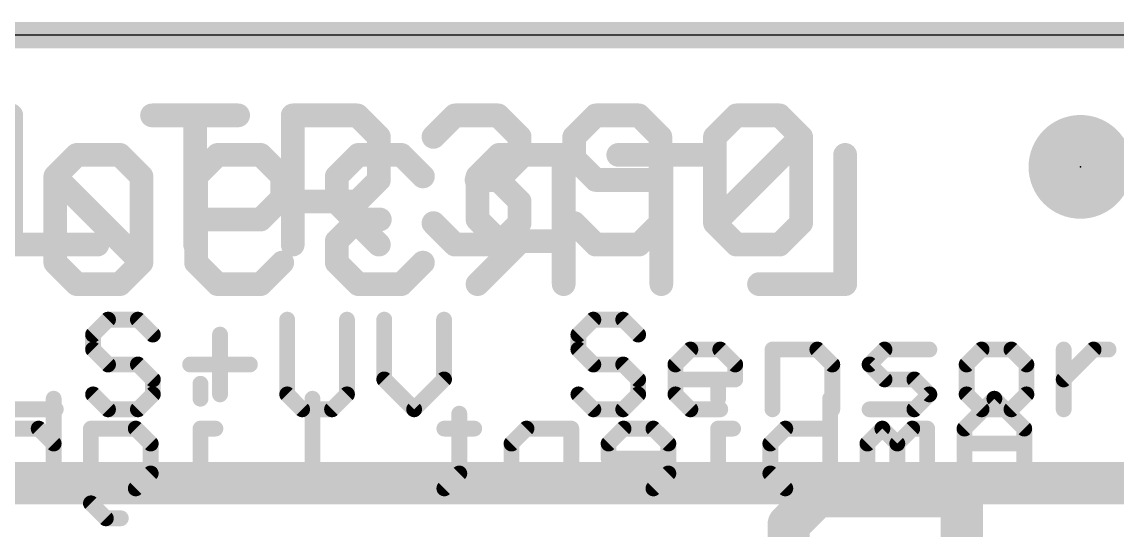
# Model space of a CAD drawing. Extents: x -0.1 to 25.5, y -0.1 to 17.9.
# Drawn here: x 9.36 to 19.91, y 13.01 to 17.91 of the extents above; entities that cross this region are included whole.
import ezdxf

# ---------------------------------------------------------------- set-up
doc = ezdxf.new("R2010")
doc.units = 0
for name, color, linetype in [('1', 12, 'CONTINUOUS'), ('16', 5, 'CONTINUOUS'), ('20', 53, 'CONTINUOUS'), ('21', 40, 'CONTINUOUS'), ('22', 6, 'CONTINUOUS'), ('23', 40, 'CONTINUOUS')]:
    doc.layers.add(name, color=color, linetype=linetype)

# ---------------------------------------------------------------- blocks, each defined once
blk = doc.blocks.new('PIE')
at = {"const_width": 0.5}
blk.add_lwpolyline([(0, -0.25, 1), (0, 0.25, 1), (0, -0.25)], format="xyb", dxfattribs=at)

msp = doc.modelspace()

# ---------------------------------------------------------------- linework, layer by layer
at = {"layer": '1'}
for points, const_width in [([(0, 17.78), (25.4, 17.78)], 0.254), ([(16.745, 13.062), (17.018, 13.335)], 0.4064), ([(17.018, 13.335), (18.415, 13.335)], 0.4064), ([(18.415, 13.335), (18.415, 12.31)], 0.4064), ([(16.745, 12.28), (16.745, 13.062)], 0.4064)]:
    msp.add_lwpolyline(points, dxfattribs=dict(at, const_width=const_width))
at = {"layer": '1', "const_width": 0.2032}
for points in [[(17.018, 13.4366, 1), (17.018, 13.2334)], [(17.0898, 13.2632, 1), (16.9462, 13.4068)], [(18.5166, 13.335, 1), (18.3134, 13.335)], [(18.415, 13.2334, 1), (18.415, 13.4366)], [(16.8466, 13.062, 1), (16.6434, 13.062)], [(16.6732, 13.1338, 1), (16.8168, 12.9902)]]:
    msp.add_lwpolyline(points, format="xyb", dxfattribs=at)
at = {"layer": '16'}
for points, const_width in [([(0, 17.78), (25.4, 17.78)], 0.254), ([(20.486, 13.462), (9.144, 13.462)], 0.4064)]:
    msp.add_lwpolyline(points, dxfattribs=dict(at, const_width=const_width))
at = {"layer": '20'}
msp.add_line((22.86, 17.78), (2.54, 17.78), dxfattribs=at)
at = {"layer": '21'}
for points, const_width in [([(9.2528, 17.0064), (9.2528, 15.7607)], 0.2286), ([(10.6093, 17.0064), (11.4397, 17.0064)], 0.2286), ([(11.0245, 15.7607), (11.0245, 17.0064)], 0.2286), ([(11.9658, 15.7607), (11.9658, 17.0064)], 0.2286), ([(11.9658, 17.0064), (12.5886, 17.0064)], 0.2286), ([(12.5886, 17.0064), (12.7962, 16.7988)], 0.2286), ([(13.3223, 16.7988), (13.5299, 17.0064)], 0.2286), ([(13.5299, 17.0064), (13.9451, 17.0064)], 0.2286), ([(13.9451, 17.0064), (14.1527, 16.7988)], 0.2286), ([(14.8864, 17.0064), (14.6788, 16.7988)], 0.2286), ([(15.3016, 17.0064), (14.8864, 17.0064)], 0.2286), ([(15.5092, 16.7988), (15.3016, 17.0064)], 0.2286), ([(16.0353, 16.7988), (16.2429, 17.0064)], 0.2286), ([(16.2429, 17.0064), (16.6581, 17.0064)], 0.2286), ([(16.6581, 17.0064), (16.8657, 16.7988)], 0.2286), ([(12.7962, 16.7988), (12.7962, 16.3835)], 0.2286), ([(14.1527, 16.7988), (14.1527, 16.5911)], 0.2286), ([(14.6788, 16.7988), (14.6788, 16.5911)], 0.2286), ([(15.5092, 15.9683), (15.5092, 16.7988)], 0.2286), ([(16.0353, 15.9683), (16.0353, 16.7988)], 0.2286), ([(16.0353, 15.9683), (16.8657, 16.7988)], 0.2286), ([(16.8657, 16.7988), (16.8657, 15.9683)], 0.2286), ([(14.1527, 16.5911), (13.9451, 16.3835)], 0.2286), ([(14.6788, 16.5911), (14.8864, 16.3835)], 0.2286), ([(12.7962, 16.3835), (12.5886, 16.1759)], 0.2286), ([(13.9451, 16.3835), (13.7375, 16.3835)], 0.2286), ([(13.9451, 16.3835), (14.1527, 16.1759)], 0.2286), ([(14.8864, 16.3835), (15.5092, 16.3835)], 0.2286), ([(12.5886, 16.1759), (11.9658, 16.1759)], 0.2286), ([(12.381, 16.1759), (12.7962, 15.7607)], 0.2286), ([(14.1527, 16.1759), (14.1527, 15.9683)], 0.2286), ([(13.5299, 15.7607), (13.3223, 15.9683)], 0.2286), ([(14.1527, 15.9683), (13.9451, 15.7607)], 0.2286), ([(14.6788, 15.9683), (14.8864, 15.7607)], 0.2286), ([(15.3016, 15.7607), (15.5092, 15.9683)], 0.2286), ([(16.2429, 15.7607), (16.0353, 15.9683)], 0.2286), ([(16.8657, 15.9683), (16.6581, 15.7607)], 0.2286), ([(9.2528, 15.7607), (10.0832, 15.7607)], 0.2286), ([(13.9451, 15.7607), (13.5299, 15.7607)], 0.2286), ([(14.8864, 15.7607), (15.3016, 15.7607)], 0.2286), ([(16.6581, 15.7607), (16.2429, 15.7607)], 0.2286), ([(10.1854, 15.0375), (10.0413, 14.8935)], 0.1524), ([(10.4735, 15.0375), (10.1854, 15.0375)], 0.1524), ([(10.6175, 14.8935), (10.4735, 15.0375)], 0.1524), ([(11.9124, 15.0375), (11.9124, 14.3173)], 0.1524), ([(12.4886, 14.3173), (12.4886, 15.0375)], 0.1524), ([(12.8479, 15.0375), (12.8479, 14.4613)], 0.1524), ([(13.4241, 14.4613), (13.4241, 15.0375)], 0.1524), ([(14.863, 15.0375), (14.7189, 14.8935)], 0.1524), ([(15.1511, 15.0375), (14.863, 15.0375)], 0.1524), ([(15.2951, 14.8935), (15.1511, 15.0375)], 0.1524), ([(10.0413, 14.8935), (10.0413, 14.7494)], 0.1524), ([(11.265, 14.8935), (11.265, 14.3173)], 0.1524), ([(14.7189, 14.8935), (14.7189, 14.7494)], 0.1524), ([(10.0413, 14.7494), (10.1854, 14.6054)], 0.1524), ([(14.7189, 14.7494), (14.863, 14.6054)], 0.1524), ([(15.6544, 14.6054), (15.7985, 14.7494)], 0.1524), ([(15.7985, 14.7494), (16.0866, 14.7494)], 0.1524), ([(16.0866, 14.7494), (16.2307, 14.6054)], 0.1524), ([(16.59, 14.1732), (16.59, 14.7494)], 0.1524), ([(16.59, 14.7494), (17.0221, 14.7494)], 0.1524), ([(17.0221, 14.7494), (17.1662, 14.6054)], 0.1524), ([(17.5255, 14.6054), (17.6695, 14.7494)], 0.1524), ([(17.6695, 14.7494), (18.1017, 14.7494)], 0.1524), ([(18.605, 14.7494), (18.461, 14.6054)], 0.1524), ([(18.8932, 14.7494), (18.605, 14.7494)], 0.1524), ([(19.0372, 14.6054), (18.8932, 14.7494)], 0.1524), ([(19.3965, 14.1732), (19.3965, 14.7494)], 0.1524), ([(19.3965, 14.4613), (19.6846, 14.7494)], 0.1524), ([(19.6846, 14.7494), (19.8287, 14.7494)], 0.1524), ([(10.1854, 14.6054), (10.4735, 14.6054)], 0.1524), ([(10.4735, 14.6054), (10.6175, 14.4613)], 0.1524), ([(10.9768, 14.6054), (11.5531, 14.6054)], 0.1524), ([(14.863, 14.6054), (15.1511, 14.6054)], 0.1524), ([(15.1511, 14.6054), (15.2951, 14.4613)], 0.1524), ([(15.6544, 14.3173), (15.6544, 14.6054)], 0.1524), ([(16.2307, 14.6054), (16.2307, 14.4613)], 0.1524), ([(17.1662, 14.6054), (17.1662, 14.1732)], 0.1524), ([(17.6695, 14.4613), (17.5255, 14.6054)], 0.1524), ([(18.461, 14.6054), (18.461, 14.3173)], 0.1524), ([(19.0372, 14.3173), (19.0372, 14.6054)], 0.1524), ([(10.6175, 14.4613), (10.6175, 14.3173)], 0.1524), ([(12.8479, 14.4613), (13.136, 14.1732)], 0.1524), ([(13.136, 14.1732), (13.4241, 14.4613)], 0.1524), ([(15.2951, 14.4613), (15.2951, 14.3173)], 0.1524), ([(16.2307, 14.4613), (15.6544, 14.4613)], 0.1524), ([(17.9576, 14.4613), (17.6695, 14.4613)], 0.1524), ([(18.1017, 14.3173), (17.9576, 14.4613)], 0.1524), ([(10.1854, 14.1732), (10.0413, 14.3173)], 0.1524), ([(10.6175, 14.3173), (10.4735, 14.1732)], 0.1524), ([(11.9124, 14.3173), (12.0564, 14.1732)], 0.1524), ([(12.3445, 14.1732), (12.4886, 14.3173)], 0.1524), ([(14.863, 14.1732), (14.7189, 14.3173)], 0.1524), ([(15.2951, 14.3173), (15.1511, 14.1732)], 0.1524), ([(15.7985, 14.1732), (15.6544, 14.3173)], 0.1524), ([(17.9576, 14.1732), (18.1017, 14.3173)], 0.1524), ([(18.461, 14.3173), (18.605, 14.1732)], 0.1524), ([(18.8932, 14.1732), (19.0372, 14.3173)], 0.1524), ([(9.1058, 14.1732), (9.682, 14.1732)], 0.1524), ([(10.4735, 14.1732), (10.1854, 14.1732)], 0.1524), ([(12.0564, 14.1732), (12.3445, 14.1732)], 0.1524), ([(15.1511, 14.1732), (14.863, 14.1732)], 0.1524), ([(16.0866, 14.1732), (15.7985, 14.1732)], 0.1524), ([(17.5255, 14.1732), (17.9576, 14.1732)], 0.1524), ([(18.605, 14.1732), (18.8932, 14.1732)], 0.1524)]:
    msp.add_lwpolyline(points, dxfattribs=dict(at, const_width=const_width))
for points, const_width in [([(9.3099, 17.0064, 1), (9.1956, 17.0064)], 0.1143), ([(10.6093, 17.0635, 1), (10.6093, 16.9492)], 0.1143), ([(11.0817, 17.0064, 1), (10.9674, 17.0064)], 0.1143), ([(11.4397, 16.9492, 1), (11.4397, 17.0635)], 0.1143), ([(12.0229, 17.0064, 1), (11.9086, 17.0064)], 0.1143), ([(11.9658, 17.0635, 1), (11.9658, 16.9492)], 0.1143), ([(12.629, 17.0468, 1), (12.5482, 16.966)], 0.1143), ([(12.5886, 16.9492, 1), (12.5886, 17.0635)], 0.1143), ([(13.5299, 17.0635, 1), (13.5299, 16.9492)], 0.1143), ([(13.5703, 16.966, 1), (13.4895, 17.0468)], 0.1143), ([(13.9855, 17.0468, 1), (13.9047, 16.966)], 0.1143), ([(13.9451, 16.9492, 1), (13.9451, 17.0635)], 0.1143), ([(14.8864, 17.0635, 1), (14.8864, 16.9492)], 0.1143), ([(14.9268, 16.966, 1), (14.846, 17.0468)], 0.1143), ([(15.342, 17.0468, 1), (15.2612, 16.966)], 0.1143), ([(15.3016, 16.9492, 1), (15.3016, 17.0635)], 0.1143), ([(16.2429, 17.0635, 1), (16.2429, 16.9492)], 0.1143), ([(16.2833, 16.966, 1), (16.2025, 17.0468)], 0.1143), ([(16.6985, 17.0468, 1), (16.6177, 16.966)], 0.1143), ([(16.6581, 16.9492, 1), (16.6581, 17.0635)], 0.1143), ([(12.8534, 16.7988, 1), (12.7391, 16.7988)], 0.1143), ([(12.7558, 16.7583, 1), (12.8366, 16.8392)], 0.1143), ([(13.2819, 16.8392, 1), (13.3627, 16.7583)], 0.1143), ([(14.2099, 16.7988, 1), (14.0956, 16.7988)], 0.1143), ([(14.1123, 16.7583, 1), (14.1932, 16.8392)], 0.1143), ([(14.6384, 16.8392, 1), (14.7192, 16.7583)], 0.1143), ([(14.736, 16.7988, 1), (14.6217, 16.7988)], 0.1143), ([(15.5664, 16.7988, 1), (15.4521, 16.7988)], 0.1143), ([(15.4688, 16.7583, 1), (15.5497, 16.8392)], 0.1143), ([(15.9949, 16.8392, 1), (16.0757, 16.7583)], 0.1143), ([(16.0925, 16.7988, 1), (15.9782, 16.7988)], 0.1143), ([(16.9229, 16.7988, 1), (16.8086, 16.7988)], 0.1143), ([(16.9062, 16.7583, 1), (16.8253, 16.8392)], 0.1143), ([(16.8253, 16.7583, 1), (16.9062, 16.8392)], 0.1143), ([(14.1932, 16.5507, 1), (14.1123, 16.6316)], 0.1143), ([(14.7192, 16.6316, 1), (14.6384, 16.5507)], 0.1143), ([(14.0956, 16.5911, 1), (14.2099, 16.5911)], 0.1143), ([(14.6217, 16.5911, 1), (14.736, 16.5911)], 0.1143), ([(12.8366, 16.3431, 1), (12.7558, 16.4239)], 0.1143), ([(13.7375, 16.4407, 1), (13.7375, 16.3264)], 0.1143), ([(13.9855, 16.4239, 1), (13.9047, 16.3431)], 0.1143), ([(13.9047, 16.4239, 1), (13.9855, 16.3431)], 0.1143), ([(13.9451, 16.3264, 1), (13.9451, 16.4407)], 0.1143), ([(14.8864, 16.4407, 1), (14.8864, 16.3264)], 0.1143), ([(14.846, 16.3431, 1), (14.9268, 16.4239)], 0.1143), ([(15.5092, 16.3264, 1), (15.5092, 16.4407)], 0.1143), ([(12.7391, 16.3835, 1), (12.8534, 16.3835)], 0.1143), ([(11.9658, 16.2331, 1), (11.9658, 16.1188)], 0.1143), ([(12.4214, 16.2163, 1), (12.3406, 16.1355)], 0.1143), ([(12.5482, 16.2163, 1), (12.629, 16.1355)], 0.1143), ([(12.5886, 16.1188, 1), (12.5886, 16.2331)], 0.1143), ([(14.2099, 16.1759, 1), (14.0956, 16.1759)], 0.1143), ([(14.1123, 16.1355, 1), (14.1932, 16.2163)], 0.1143), ([(13.3627, 16.0087, 1), (13.2819, 15.9279)], 0.1143), ([(14.1932, 15.9279, 1), (14.1123, 16.0087)], 0.1143), ([(14.7192, 16.0087, 1), (14.6384, 15.9279)], 0.1143), ([(15.5497, 15.9279, 1), (15.4688, 16.0087)], 0.1143), ([(16.0757, 16.0087, 1), (15.9949, 15.9279)], 0.1143), ([(15.9949, 16.0087, 1), (16.0757, 15.9279)], 0.1143), ([(16.9062, 15.9279, 1), (16.8253, 16.0087)], 0.1143), ([(14.0956, 15.9683, 1), (14.2099, 15.9683)], 0.1143), ([(15.4521, 15.9683, 1), (15.5664, 15.9683)], 0.1143), ([(15.9782, 15.9683, 1), (16.0925, 15.9683)], 0.1143), ([(16.8086, 15.9683, 1), (16.9229, 15.9683)], 0.1143), ([(10.0832, 15.7035, 1), (10.0832, 15.8178)], 0.1143), ([(12.7558, 15.7203, 1), (12.8366, 15.8011)], 0.1143), ([(13.5299, 15.8178, 1), (13.5299, 15.7035)], 0.1143), ([(13.4895, 15.7203, 1), (13.5703, 15.8011)], 0.1143), ([(13.9047, 15.8011, 1), (13.9855, 15.7203)], 0.1143), ([(13.9451, 15.7035, 1), (13.9451, 15.8178)], 0.1143), ([(14.8864, 15.8178, 1), (14.8864, 15.7035)], 0.1143), ([(14.846, 15.7203, 1), (14.9268, 15.8011)], 0.1143), ([(15.2612, 15.8011, 1), (15.342, 15.7203)], 0.1143), ([(15.3016, 15.7035, 1), (15.3016, 15.8178)], 0.1143), ([(16.2429, 15.8178, 1), (16.2429, 15.7035)], 0.1143), ([(16.2025, 15.7203, 1), (16.2833, 15.8011)], 0.1143), ([(16.6177, 15.8011, 1), (16.6985, 15.7203)], 0.1143), ([(16.6581, 15.7035, 1), (16.6581, 15.8178)], 0.1143), ([(9.1956, 15.7607, 1), (9.3099, 15.7607)], 0.1143), ([(10.9674, 15.7607, 1), (11.0817, 15.7607)], 0.1143), ([(11.9086, 15.7607, 1), (12.0229, 15.7607)], 0.1143), ([(10.1854, 15.0756, 1), (10.1854, 14.9994)], 0.0762), ([(10.2123, 15.0106, 1), (10.1584, 15.0645)], 0.0762), ([(10.5004, 15.0645, 1), (10.4465, 15.0106)], 0.0762), ([(10.4735, 14.9994, 1), (10.4735, 15.0756)], 0.0762), ([(11.9505, 15.0375, 1), (11.8743, 15.0375)], 0.0762), ([(12.5267, 15.0375, 1), (12.4505, 15.0375)], 0.0762), ([(12.886, 15.0375, 1), (12.8098, 15.0375)], 0.0762), ([(13.4622, 15.0375, 1), (13.386, 15.0375)], 0.0762), ([(14.863, 15.0756, 1), (14.863, 14.9994)], 0.0762), ([(14.8899, 15.0106, 1), (14.836, 15.0645)], 0.0762), ([(15.178, 15.0645, 1), (15.1241, 15.0106)], 0.0762), ([(15.1511, 14.9994, 1), (15.1511, 15.0756)], 0.0762), ([(10.0794, 14.8935, 1), (10.0032, 14.8935)], 0.0762), ([(10.0144, 14.9204, 1), (10.0683, 14.8665)], 0.0762), ([(10.5906, 14.8665, 1), (10.6445, 14.9204)], 0.0762), ([(11.3031, 14.8935, 1), (11.2269, 14.8935)], 0.0762), ([(14.757, 14.8935, 1), (14.6808, 14.8935)], 0.0762), ([(14.692, 14.9204, 1), (14.7459, 14.8665)], 0.0762), ([(15.2682, 14.8665, 1), (15.3221, 14.9204)], 0.0762), ([(10.0683, 14.7764, 1), (10.0144, 14.7225)], 0.0762), ([(10.0032, 14.7494, 1), (10.0794, 14.7494)], 0.0762), ([(14.7459, 14.7764, 1), (14.692, 14.7225)], 0.0762), ([(14.6808, 14.7494, 1), (14.757, 14.7494)], 0.0762), ([(15.7985, 14.7875, 1), (15.7985, 14.7113)], 0.0762), ([(15.8254, 14.7225, 1), (15.7715, 14.7764)], 0.0762), ([(16.1135, 14.7764, 1), (16.0597, 14.7225)], 0.0762), ([(16.0866, 14.7113, 1), (16.0866, 14.7875)], 0.0762), ([(16.6281, 14.7494, 1), (16.5519, 14.7494)], 0.0762), ([(16.59, 14.7875, 1), (16.59, 14.7113)], 0.0762), ([(17.0491, 14.7764, 1), (16.9952, 14.7225)], 0.0762), ([(17.0221, 14.7113, 1), (17.0221, 14.7875)], 0.0762), ([(17.6695, 14.7875, 1), (17.6695, 14.7113)], 0.0762), ([(17.6965, 14.7225, 1), (17.6426, 14.7764)], 0.0762), ([(18.1017, 14.7113, 1), (18.1017, 14.7875)], 0.0762), ([(18.605, 14.7875, 1), (18.605, 14.7113)], 0.0762), ([(18.632, 14.7225, 1), (18.5781, 14.7764)], 0.0762), ([(18.9201, 14.7764, 1), (18.8662, 14.7225)], 0.0762), ([(18.8932, 14.7113, 1), (18.8932, 14.7875)], 0.0762), ([(19.4346, 14.7494, 1), (19.3584, 14.7494)], 0.0762), ([(19.6846, 14.7875, 1), (19.6846, 14.7113)], 0.0762), ([(19.7116, 14.7225, 1), (19.6577, 14.7764)], 0.0762), ([(19.8287, 14.7113, 1), (19.8287, 14.7875)], 0.0762), ([(10.1854, 14.6435, 1), (10.1854, 14.5673)], 0.0762), ([(10.5004, 14.6323, 1), (10.4465, 14.5784)], 0.0762), ([(10.4735, 14.5673, 1), (10.4735, 14.6435)], 0.0762), ([(10.9768, 14.6435, 1), (10.9768, 14.5673)], 0.0762), ([(11.5531, 14.5673, 1), (11.5531, 14.6435)], 0.0762), ([(14.863, 14.6435, 1), (14.863, 14.5673)], 0.0762), ([(15.178, 14.6323, 1), (15.1241, 14.5784)], 0.0762), ([(15.1511, 14.5673, 1), (15.1511, 14.6435)], 0.0762), ([(15.6925, 14.6054, 1), (15.6163, 14.6054)], 0.0762), ([(16.2688, 14.6054, 1), (16.1926, 14.6054)], 0.0762), ([(17.2043, 14.6054, 1), (17.1281, 14.6054)], 0.0762), ([(17.5524, 14.6323, 1), (17.4985, 14.5784)], 0.0762), ([(18.4991, 14.6054, 1), (18.4229, 14.6054)], 0.0762), ([(19.0753, 14.6054, 1), (18.9991, 14.6054)], 0.0762), ([(10.1584, 14.5784, 1), (10.2123, 14.6323)], 0.0762), ([(14.836, 14.5784, 1), (14.8899, 14.6323)], 0.0762), ([(15.6275, 14.6323, 1), (15.6814, 14.5784)], 0.0762), ([(16.2037, 14.5784, 1), (16.2576, 14.6323)], 0.0762), ([(17.1392, 14.5784, 1), (17.1931, 14.6323)], 0.0762), ([(17.4985, 14.6323, 1), (17.5524, 14.5784)], 0.0762), ([(18.434, 14.6323, 1), (18.4879, 14.5784)], 0.0762), ([(19.0103, 14.5784, 1), (19.0642, 14.6323)], 0.0762), ([(10.6556, 14.4613, 1), (10.5794, 14.4613)], 0.0762), ([(10.5906, 14.4344, 1), (10.6445, 14.4883)], 0.0762), ([(12.8748, 14.4883, 1), (12.8209, 14.4344)], 0.0762), ([(12.8098, 14.4613, 1), (12.886, 14.4613)], 0.0762), ([(13.386, 14.4613, 1), (13.4622, 14.4613)], 0.0762), ([(13.451, 14.4344, 1), (13.3972, 14.4883)], 0.0762), ([(15.3332, 14.4613, 1), (15.257, 14.4613)], 0.0762), ([(15.2682, 14.4344, 1), (15.3221, 14.4883)], 0.0762), ([(15.6544, 14.4994, 1), (15.6544, 14.4232)], 0.0762), ([(16.1926, 14.4613, 1), (16.2688, 14.4613)], 0.0762), ([(16.2307, 14.4232, 1), (16.2307, 14.4994)], 0.0762), ([(17.6695, 14.4994, 1), (17.6695, 14.4232)], 0.0762), ([(17.6426, 14.4344, 1), (17.6965, 14.4883)], 0.0762), ([(17.9846, 14.4883, 1), (17.9307, 14.4344)], 0.0762), ([(17.9576, 14.4232, 1), (17.9576, 14.4994)], 0.0762), ([(19.3696, 14.4883, 1), (19.4235, 14.4344)], 0.0762), ([(10.0683, 14.3442, 1), (10.0144, 14.2903)], 0.0762), ([(10.6445, 14.2903, 1), (10.5906, 14.3442)], 0.0762), ([(11.9393, 14.3442, 1), (11.8854, 14.2903)], 0.0762), ([(12.5155, 14.2903, 1), (12.4616, 14.3442)], 0.0762), ([(14.7459, 14.3442, 1), (14.692, 14.2903)], 0.0762), ([(15.3221, 14.2903, 1), (15.2682, 14.3442)], 0.0762), ([(15.6814, 14.3442, 1), (15.6275, 14.2903)], 0.0762), ([(18.1286, 14.2903, 1), (18.0748, 14.3442)], 0.0762), ([(18.0748, 14.2903, 1), (18.1286, 14.3442)], 0.0762), ([(18.4879, 14.3442, 1), (18.434, 14.2903)], 0.0762), ([(19.0642, 14.2903, 1), (19.0103, 14.3442)], 0.0762), ([(10.5794, 14.3173, 1), (10.6556, 14.3173)], 0.0762), ([(11.2269, 14.3173, 1), (11.3031, 14.3173)], 0.0762), ([(11.8743, 14.3173, 1), (11.9505, 14.3173)], 0.0762), ([(12.4505, 14.3173, 1), (12.5267, 14.3173)], 0.0762), ([(15.257, 14.3173, 1), (15.3332, 14.3173)], 0.0762), ([(15.6163, 14.3173, 1), (15.6925, 14.3173)], 0.0762), ([(18.4229, 14.3173, 1), (18.4991, 14.3173)], 0.0762), ([(18.9991, 14.3173, 1), (19.0753, 14.3173)], 0.0762), ([(9.682, 14.1351, 1), (9.682, 14.2113)], 0.0762), ([(10.1854, 14.2113, 1), (10.1854, 14.1351)], 0.0762), ([(10.1584, 14.1463, 1), (10.2123, 14.2001)], 0.0762), ([(10.4465, 14.2001, 1), (10.5004, 14.1463)], 0.0762), ([(10.4735, 14.1351, 1), (10.4735, 14.2113)], 0.0762), ([(12.0564, 14.2113, 1), (12.0564, 14.1351)], 0.0762), ([(12.0295, 14.1463, 1), (12.0834, 14.2001)], 0.0762), ([(12.3176, 14.2001, 1), (12.3715, 14.1463)], 0.0762), ([(12.3445, 14.1351, 1), (12.3445, 14.2113)], 0.0762), ([(13.109, 14.2001, 1), (13.1629, 14.1463)], 0.0762), ([(13.109, 14.1463, 1), (13.1629, 14.2001)], 0.0762), ([(14.863, 14.2113, 1), (14.863, 14.1351)], 0.0762), ([(14.836, 14.1463, 1), (14.8899, 14.2001)], 0.0762), ([(15.1241, 14.2001, 1), (15.178, 14.1463)], 0.0762), ([(15.1511, 14.1351, 1), (15.1511, 14.2113)], 0.0762), ([(15.7985, 14.2113, 1), (15.7985, 14.1351)], 0.0762), ([(15.7715, 14.1463, 1), (15.8254, 14.2001)], 0.0762), ([(16.0866, 14.1351, 1), (16.0866, 14.2113)], 0.0762), ([(16.5519, 14.1732, 1), (16.6281, 14.1732)], 0.0762), ([(17.1281, 14.1732, 1), (17.2043, 14.1732)], 0.0762), ([(17.5255, 14.2113, 1), (17.5255, 14.1351)], 0.0762), ([(17.9307, 14.2001, 1), (17.9846, 14.1463)], 0.0762), ([(17.9576, 14.1351, 1), (17.9576, 14.2113)], 0.0762), ([(18.605, 14.2113, 1), (18.605, 14.1351)], 0.0762), ([(18.5781, 14.1463, 1), (18.632, 14.2001)], 0.0762), ([(18.8662, 14.2001, 1), (18.9201, 14.1463)], 0.0762), ([(18.8932, 14.1351, 1), (18.8932, 14.2113)], 0.0762), ([(19.3584, 14.1732, 1), (19.4346, 14.1732)], 0.0762)]:
    msp.add_lwpolyline(points, format="xyb", dxfattribs=dict(at, const_width=const_width))
at = {"layer": '22'}
for points, const_width in [([(9.8849, 16.6254), (9.6773, 16.4178)], 0.2286), ([(10.3001, 16.6254), (9.8849, 16.6254)], 0.2286), ([(10.5077, 16.4178), (10.3001, 16.6254)], 0.2286), ([(11.0338, 16.4178), (11.2414, 16.6254)], 0.2286), ([(11.2414, 16.6254), (11.6566, 16.6254)], 0.2286), ([(11.6566, 16.6254), (11.8642, 16.4178)], 0.2286), ([(12.5979, 16.6254), (12.3903, 16.4178)], 0.2286), ([(13.0131, 16.6254), (12.5979, 16.6254)], 0.2286), ([(13.2207, 16.4178), (13.0131, 16.6254)], 0.2286), ([(13.9544, 16.6254), (13.7468, 16.4178)], 0.2286), ([(14.5772, 16.6254), (13.9544, 16.6254)], 0.2286), ([(14.5772, 15.3797), (14.5772, 16.6254)], 0.2286), ([(15.9337, 16.6254), (15.1033, 16.6254)], 0.2286), ([(15.5185, 15.3797), (15.5185, 16.6254)], 0.2286), ([(17.2902, 16.6254), (17.2902, 15.3797)], 0.2286), ([(9.6773, 16.4178), (9.6773, 15.5873)], 0.2286), ([(10.5077, 15.5873), (9.6773, 16.4178)], 0.2286), ([(10.5077, 15.5873), (10.5077, 16.4178)], 0.2286), ([(11.0338, 15.5873), (11.0338, 16.4178)], 0.2286), ([(11.8642, 16.4178), (11.8642, 16.2101)], 0.2286), ([(12.3903, 16.4178), (12.3903, 16.2101)], 0.2286), ([(13.7468, 16.4178), (13.7468, 16.0025)], 0.2286), ([(11.8642, 16.2101), (11.6566, 16.0025)], 0.2286), ([(12.3903, 16.2101), (12.5979, 16.0025)], 0.2286), ([(11.6566, 16.0025), (11.0338, 16.0025)], 0.2286), ([(12.5979, 16.0025), (12.3903, 15.7949)], 0.2286), ([(12.5979, 16.0025), (12.8055, 16.0025)], 0.2286), ([(13.7468, 16.0025), (13.9544, 15.7949)], 0.2286), ([(12.3903, 15.7949), (12.3903, 15.5873)], 0.2286), ([(14.162, 15.7949), (13.7468, 15.3797)], 0.2286), ([(13.9544, 15.7949), (14.5772, 15.7949)], 0.2286), ([(9.6773, 15.5873), (9.8849, 15.3797)], 0.2286), ([(10.3001, 15.3797), (10.5077, 15.5873)], 0.2286), ([(11.2414, 15.3797), (11.0338, 15.5873)], 0.2286), ([(11.8642, 15.5873), (11.6566, 15.3797)], 0.2286), ([(12.3903, 15.5873), (12.5979, 15.3797)], 0.2286), ([(13.0131, 15.3797), (13.2207, 15.5873)], 0.2286), ([(9.8849, 15.3797), (10.3001, 15.3797)], 0.2286), ([(11.6566, 15.3797), (11.2414, 15.3797)], 0.2286), ([(12.5979, 15.3797), (13.0131, 15.3797)], 0.2286), ([(17.2902, 15.3797), (16.4598, 15.3797)], 0.2286), ([(11.0765, 14.4196), (11.0765, 14.2755)], 0.1524), ([(16.0659, 14.4196), (16.0659, 14.2755)], 0.1524), ([(9.6613, 14.2755), (9.6613, 13.4112)], 0.1524), ([(12.1561, 14.2755), (12.1561, 13.4112)], 0.1524), ([(17.1455, 14.2755), (17.1455, 13.4112)], 0.1524), ([(18.7284, 14.2755), (18.4403, 13.9874)], 0.1524), ([(19.0165, 13.9874), (18.7284, 14.2755)], 0.1524), ([(13.5712, 14.1315), (13.5712, 13.5553)], 0.1524), ([(9.5173, 13.9874), (9.2292, 13.9874)], 0.1524), ([(9.6613, 13.8434), (9.5173, 13.9874)], 0.1524), ([(10.0206, 13.2671), (10.0206, 13.9874)], 0.1524), ([(10.0206, 13.9874), (10.4528, 13.9874)], 0.1524), ([(10.4528, 13.9874), (10.5969, 13.8434)], 0.1524), ([(11.2205, 13.9874), (11.0765, 13.9874)], 0.1524), ([(11.0765, 13.9874), (11.0765, 13.4112)], 0.1524), ([(13.7152, 13.9874), (13.4271, 13.9874)], 0.1524), ([(14.2186, 13.9874), (14.0745, 13.8434)], 0.1524), ([(14.6508, 13.9874), (14.2186, 13.9874)], 0.1524), ([(14.6508, 13.4112), (14.6508, 13.9874)], 0.1524), ([(15.1541, 13.9874), (15.0101, 13.8434)], 0.1524), ([(15.4422, 13.9874), (15.1541, 13.9874)], 0.1524), ([(15.5863, 13.8434), (15.4422, 13.9874)], 0.1524), ([(16.21, 13.9874), (16.0659, 13.9874)], 0.1524), ([(16.0659, 13.9874), (16.0659, 13.4112)], 0.1524), ([(16.5693, 13.8434), (16.7133, 13.9874)], 0.1524), ([(16.7133, 13.9874), (17.1455, 13.9874)], 0.1524), ([(17.6488, 13.9874), (17.5048, 13.8434)], 0.1524), ([(17.7929, 13.8434), (17.6488, 13.9874)], 0.1524), ([(17.9369, 13.9874), (17.7929, 13.8434)], 0.1524), ([(18.081, 13.9874), (17.9369, 13.9874)], 0.1524), ([(18.081, 13.4112), (18.081, 13.9874)], 0.1524), ([(18.4403, 13.9874), (18.4403, 13.4112)], 0.1524), ([(19.0165, 13.4112), (19.0165, 13.9874)], 0.1524), ([(10.5969, 13.8434), (10.5969, 13.5553)], 0.1524), ([(14.0745, 13.8434), (14.0745, 13.4112)], 0.1524), ([(15.0101, 13.8434), (15.0101, 13.6993)], 0.1524), ([(15.5863, 13.5553), (15.5863, 13.8434)], 0.1524), ([(16.5693, 13.5553), (16.5693, 13.8434)], 0.1524), ([(17.5048, 13.8434), (17.5048, 13.4112)], 0.1524), ([(17.7929, 13.8434), (17.7929, 13.4112)], 0.1524), ([(19.0165, 13.8434), (18.4403, 13.8434)], 0.1524), ([(15.0101, 13.6993), (15.5863, 13.6993)], 0.1524), ([(10.5969, 13.5553), (10.4528, 13.4112)], 0.1524), ([(13.5712, 13.5553), (13.4271, 13.4112)], 0.1524), ([(15.4422, 13.4112), (15.5863, 13.5553)], 0.1524), ([(16.7133, 13.4112), (16.5693, 13.5553)], 0.1524), ([(10.4528, 13.4112), (10.0206, 13.4112)], 0.1524), ([(11.2205, 13.4112), (10.9324, 13.4112)], 0.1524), ([(12.1561, 13.4112), (11.5798, 13.4112)], 0.1524), ([(15.1541, 13.4112), (15.4422, 13.4112)], 0.1524), ([(16.21, 13.4112), (15.9219, 13.4112)], 0.1524), ([(17.1455, 13.4112), (16.7133, 13.4112)], 0.1524), ([(10.1647, 13.1231), (10.0206, 13.2671)], 0.1524), ([(10.3087, 13.1231), (10.1647, 13.1231)], 0.1524)]:
    msp.add_lwpolyline(points, dxfattribs=dict(at, const_width=const_width))
for points, const_width in [([(9.8849, 16.6825, 1), (9.8849, 16.5682)], 0.1143), ([(9.9253, 16.585, 1), (9.8445, 16.6658)], 0.1143), ([(10.3405, 16.6658, 1), (10.2597, 16.585)], 0.1143), ([(10.3001, 16.5682, 1), (10.3001, 16.6825)], 0.1143), ([(11.2414, 16.6825, 1), (11.2414, 16.5682)], 0.1143), ([(11.2818, 16.585, 1), (11.201, 16.6658)], 0.1143), ([(11.697, 16.6658, 1), (11.6162, 16.585)], 0.1143), ([(11.6566, 16.5682, 1), (11.6566, 16.6825)], 0.1143), ([(12.5979, 16.6825, 1), (12.5979, 16.5682)], 0.1143), ([(12.6383, 16.585, 1), (12.5575, 16.6658)], 0.1143), ([(13.0535, 16.6658, 1), (12.9727, 16.585)], 0.1143), ([(13.0131, 16.5682, 1), (13.0131, 16.6825)], 0.1143), ([(13.9544, 16.6825, 1), (13.9544, 16.5682)], 0.1143), ([(13.9948, 16.585, 1), (13.914, 16.6658)], 0.1143), ([(14.6344, 16.6254, 1), (14.5201, 16.6254)], 0.1143), ([(14.5772, 16.5682, 1), (14.5772, 16.6825)], 0.1143), ([(15.1033, 16.6825, 1), (15.1033, 16.5682)], 0.1143), ([(15.5756, 16.6254, 1), (15.4613, 16.6254)], 0.1143), ([(15.9337, 16.5682, 1), (15.9337, 16.6825)], 0.1143), ([(17.3474, 16.6254, 1), (17.2331, 16.6254)], 0.1143), ([(9.7177, 16.4582, 1), (9.6368, 16.3773)], 0.1143), ([(9.6368, 16.4582, 1), (9.7177, 16.3773)], 0.1143), ([(9.7344, 16.4178, 1), (9.6201, 16.4178)], 0.1143), ([(10.5648, 16.4178, 1), (10.4505, 16.4178)], 0.1143), ([(10.4673, 16.3773, 1), (10.5481, 16.4582)], 0.1143), ([(11.0909, 16.4178, 1), (10.9766, 16.4178)], 0.1143), ([(10.9933, 16.4582, 1), (11.0742, 16.3773)], 0.1143), ([(11.9213, 16.4178, 1), (11.807, 16.4178)], 0.1143), ([(11.8238, 16.3773, 1), (11.9046, 16.4582)], 0.1143), ([(12.4474, 16.4178, 1), (12.3331, 16.4178)], 0.1143), ([(12.3498, 16.4582, 1), (12.4307, 16.3773)], 0.1143), ([(13.1803, 16.3773, 1), (13.2611, 16.4582)], 0.1143), ([(13.8039, 16.4178, 1), (13.6896, 16.4178)], 0.1143), ([(13.7064, 16.4582, 1), (13.7872, 16.3773)], 0.1143), ([(11.807, 16.2101, 1), (11.9213, 16.2101)], 0.1143), ([(11.9046, 16.1697, 1), (11.8238, 16.2506)], 0.1143), ([(12.4307, 16.2506, 1), (12.3498, 16.1697)], 0.1143), ([(12.3331, 16.2101, 1), (12.4474, 16.2101)], 0.1143), ([(11.0338, 16.0597, 1), (11.0338, 15.9454)], 0.1143), ([(11.6162, 16.0429, 1), (11.697, 15.9621)], 0.1143), ([(11.6566, 15.9454, 1), (11.6566, 16.0597)], 0.1143), ([(12.5979, 16.0597, 1), (12.5979, 15.9454)], 0.1143), ([(12.6383, 15.9621, 1), (12.5575, 16.0429)], 0.1143), ([(12.5575, 15.9621, 1), (12.6383, 16.0429)], 0.1143), ([(12.8055, 15.9454, 1), (12.8055, 16.0597)], 0.1143), ([(13.7872, 16.0429, 1), (13.7064, 15.9621)], 0.1143), ([(13.6896, 16.0025, 1), (13.8039, 16.0025)], 0.1143), ([(12.4474, 15.7949, 1), (12.3331, 15.7949)], 0.1143), ([(12.3498, 15.8353, 1), (12.4307, 15.7545)], 0.1143), ([(13.9544, 15.8521, 1), (13.9544, 15.7378)], 0.1143), ([(13.914, 15.7545, 1), (13.9948, 15.8353)], 0.1143), ([(14.2024, 15.7545, 1), (14.1216, 15.8353)], 0.1143), ([(14.5772, 15.7378, 1), (14.5772, 15.8521)], 0.1143), ([(9.7177, 15.6277, 1), (9.6368, 15.5469)], 0.1143), ([(9.6201, 15.5873, 1), (9.7344, 15.5873)], 0.1143), ([(10.4505, 15.5873, 1), (10.5648, 15.5873)], 0.1143), ([(10.5481, 15.5469, 1), (10.4673, 15.6277)], 0.1143), ([(10.4673, 15.5469, 1), (10.5481, 15.6277)], 0.1143), ([(11.0742, 15.6277, 1), (10.9933, 15.5469)], 0.1143), ([(10.9766, 15.5873, 1), (11.0909, 15.5873)], 0.1143), ([(11.9046, 15.5469, 1), (11.8238, 15.6277)], 0.1143), ([(12.4307, 15.6277, 1), (12.3498, 15.5469)], 0.1143), ([(12.3331, 15.5873, 1), (12.4474, 15.5873)], 0.1143), ([(13.2611, 15.5469, 1), (13.1803, 15.6277)], 0.1143), ([(9.8849, 15.4369, 1), (9.8849, 15.3226)], 0.1143), ([(9.8445, 15.3393, 1), (9.9253, 15.4201)], 0.1143), ([(10.2597, 15.4201, 1), (10.3405, 15.3393)], 0.1143), ([(10.3001, 15.3226, 1), (10.3001, 15.4369)], 0.1143), ([(11.2414, 15.4369, 1), (11.2414, 15.3226)], 0.1143), ([(11.201, 15.3393, 1), (11.2818, 15.4201)], 0.1143), ([(11.6162, 15.4201, 1), (11.697, 15.3393)], 0.1143), ([(11.6566, 15.3226, 1), (11.6566, 15.4369)], 0.1143), ([(12.5979, 15.4369, 1), (12.5979, 15.3226)], 0.1143), ([(12.5575, 15.3393, 1), (12.6383, 15.4201)], 0.1143), ([(12.9727, 15.4201, 1), (13.0535, 15.3393)], 0.1143), ([(13.0131, 15.3226, 1), (13.0131, 15.4369)], 0.1143), ([(13.7064, 15.4201, 1), (13.7872, 15.3393)], 0.1143), ([(14.5201, 15.3797, 1), (14.6344, 15.3797)], 0.1143), ([(15.4613, 15.3797, 1), (15.5756, 15.3797)], 0.1143), ([(16.4598, 15.4369, 1), (16.4598, 15.3226)], 0.1143), ([(17.2331, 15.3797, 1), (17.3474, 15.3797)], 0.1143), ([(17.2902, 15.3226, 1), (17.2902, 15.4369)], 0.1143), ([(11.1146, 14.4196, 1), (11.0384, 14.4196)], 0.0762), ([(16.104, 14.4196, 1), (16.0278, 14.4196)], 0.0762), ([(9.6994, 14.2755, 1), (9.6232, 14.2755)], 0.0762), ([(11.0384, 14.2755, 1), (11.1146, 14.2755)], 0.0762), ([(12.1942, 14.2755, 1), (12.118, 14.2755)], 0.0762), ([(16.0278, 14.2755, 1), (16.104, 14.2755)], 0.0762), ([(17.1836, 14.2755, 1), (17.1074, 14.2755)], 0.0762), ([(18.7553, 14.3025, 1), (18.7015, 14.2486)], 0.0762), ([(18.7553, 14.2486, 1), (18.7015, 14.3025)], 0.0762), ([(13.6093, 14.1315, 1), (13.5331, 14.1315)], 0.0762), ([(9.5442, 14.0144, 1), (9.4903, 13.9605)], 0.0762), ([(9.5173, 13.9493, 1), (9.5173, 14.0255)], 0.0762), ([(10.0587, 13.9874, 1), (9.9825, 13.9874)], 0.0762), ([(10.0206, 14.0255, 1), (10.0206, 13.9493)], 0.0762), ([(10.4797, 14.0144, 1), (10.4259, 13.9605)], 0.0762), ([(10.4528, 13.9493, 1), (10.4528, 14.0255)], 0.0762), ([(11.0765, 14.0255, 1), (11.0765, 13.9493)], 0.0762), ([(11.1146, 13.9874, 1), (11.0384, 13.9874)], 0.0762), ([(11.2205, 13.9493, 1), (11.2205, 14.0255)], 0.0762), ([(13.4271, 14.0255, 1), (13.4271, 13.9493)], 0.0762), ([(13.7152, 13.9493, 1), (13.7152, 14.0255)], 0.0762), ([(14.2186, 14.0255, 1), (14.2186, 13.9493)], 0.0762), ([(14.2455, 13.9605, 1), (14.1917, 14.0144)], 0.0762), ([(14.6889, 13.9874, 1), (14.6127, 13.9874)], 0.0762), ([(14.6508, 13.9493, 1), (14.6508, 14.0255)], 0.0762), ([(15.1541, 14.0255, 1), (15.1541, 13.9493)], 0.0762), ([(15.1811, 13.9605, 1), (15.1272, 14.0144)], 0.0762), ([(15.4692, 14.0144, 1), (15.4153, 13.9605)], 0.0762), ([(15.4422, 13.9493, 1), (15.4422, 14.0255)], 0.0762), ([(16.0659, 14.0255, 1), (16.0659, 13.9493)], 0.0762), ([(16.104, 13.9874, 1), (16.0278, 13.9874)], 0.0762), ([(16.21, 13.9493, 1), (16.21, 14.0255)], 0.0762), ([(16.7133, 14.0255, 1), (16.7133, 13.9493)], 0.0762), ([(16.7403, 13.9605, 1), (16.6864, 14.0144)], 0.0762), ([(17.1455, 13.9493, 1), (17.1455, 14.0255)], 0.0762), ([(17.6758, 14.0144, 1), (17.6219, 13.9605)], 0.0762), ([(17.6758, 13.9605, 1), (17.6219, 14.0144)], 0.0762), ([(17.9369, 14.0255, 1), (17.9369, 13.9493)], 0.0762), ([(17.9639, 13.9605, 1), (17.91, 14.0144)], 0.0762), ([(18.1191, 13.9874, 1), (18.0429, 13.9874)], 0.0762), ([(18.081, 13.9493, 1), (18.081, 14.0255)], 0.0762), ([(18.4784, 13.9874, 1), (18.4022, 13.9874)], 0.0762), ([(18.4134, 14.0144, 1), (18.4672, 13.9605)], 0.0762), ([(19.0546, 13.9874, 1), (18.9784, 13.9874)], 0.0762), ([(18.9896, 13.9605, 1), (19.0435, 14.0144)], 0.0762), ([(9.6344, 13.8164, 1), (9.6883, 13.8703)], 0.0762), ([(10.635, 13.8434, 1), (10.5588, 13.8434)], 0.0762), ([(10.5699, 13.8164, 1), (10.6238, 13.8703)], 0.0762), ([(14.1126, 13.8434, 1), (14.0364, 13.8434)], 0.0762), ([(14.0476, 13.8703, 1), (14.1015, 13.8164)], 0.0762), ([(14.9831, 13.8703, 1), (15.037, 13.8164)], 0.0762), ([(15.0482, 13.8434, 1), (14.972, 13.8434)], 0.0762), ([(15.6244, 13.8434, 1), (15.5482, 13.8434)], 0.0762), ([(15.5593, 13.8164, 1), (15.6132, 13.8703)], 0.0762), ([(16.5423, 13.8703, 1), (16.5962, 13.8164)], 0.0762), ([(16.6074, 13.8434, 1), (16.5312, 13.8434)], 0.0762), ([(17.4778, 13.8703, 1), (17.5317, 13.8164)], 0.0762), ([(17.5429, 13.8434, 1), (17.4667, 13.8434)], 0.0762), ([(17.7659, 13.8703, 1), (17.8198, 13.8164)], 0.0762), ([(17.831, 13.8434, 1), (17.7548, 13.8434)], 0.0762), ([(17.7659, 13.8164, 1), (17.8198, 13.8703)], 0.0762), ([(18.4403, 13.8815, 1), (18.4403, 13.8053)], 0.0762), ([(19.0165, 13.8053, 1), (19.0165, 13.8815)], 0.0762), ([(15.0101, 13.7374, 1), (15.0101, 13.6612)], 0.0762), ([(14.972, 13.6993, 1), (15.0482, 13.6993)], 0.0762), ([(15.5863, 13.6612, 1), (15.5863, 13.7374)], 0.0762), ([(10.6238, 13.5283, 1), (10.5699, 13.5822)], 0.0762), ([(13.5981, 13.5283, 1), (13.5442, 13.5822)], 0.0762), ([(15.6132, 13.5283, 1), (15.5593, 13.5822)], 0.0762), ([(16.5962, 13.5822, 1), (16.5423, 13.5283)], 0.0762), ([(10.5588, 13.5553, 1), (10.635, 13.5553)], 0.0762), ([(13.5331, 13.5553, 1), (13.6093, 13.5553)], 0.0762), ([(15.5482, 13.5553, 1), (15.6244, 13.5553)], 0.0762), ([(16.5312, 13.5553, 1), (16.6074, 13.5553)], 0.0762), ([(9.6232, 13.4112, 1), (9.6994, 13.4112)], 0.0762), ([(10.0206, 13.4493, 1), (10.0206, 13.3731)], 0.0762), ([(10.4259, 13.4381, 1), (10.4797, 13.3843)], 0.0762), ([(10.4528, 13.3731, 1), (10.4528, 13.4493)], 0.0762), ([(10.9324, 13.4493, 1), (10.9324, 13.3731)], 0.0762), ([(11.0384, 13.4112, 1), (11.1146, 13.4112)], 0.0762), ([(11.2205, 13.3731, 1), (11.2205, 13.4493)], 0.0762), ([(11.5798, 13.4493, 1), (11.5798, 13.3731)], 0.0762), ([(12.118, 13.4112, 1), (12.1942, 13.4112)], 0.0762), ([(12.1561, 13.3731, 1), (12.1561, 13.4493)], 0.0762), ([(13.4002, 13.4381, 1), (13.4541, 13.3843)], 0.0762), ([(14.0364, 13.4112, 1), (14.1126, 13.4112)], 0.0762), ([(14.6127, 13.4112, 1), (14.6889, 13.4112)], 0.0762), ([(15.1541, 13.4493, 1), (15.1541, 13.3731)], 0.0762), ([(15.4153, 13.4381, 1), (15.4692, 13.3843)], 0.0762), ([(15.4422, 13.3731, 1), (15.4422, 13.4493)], 0.0762), ([(15.9219, 13.4493, 1), (15.9219, 13.3731)], 0.0762), ([(16.0278, 13.4112, 1), (16.104, 13.4112)], 0.0762), ([(16.21, 13.3731, 1), (16.21, 13.4493)], 0.0762), ([(16.7133, 13.4493, 1), (16.7133, 13.3731)], 0.0762), ([(16.6864, 13.3843, 1), (16.7403, 13.4381)], 0.0762), ([(17.1074, 13.4112, 1), (17.1836, 13.4112)], 0.0762), ([(17.1455, 13.3731, 1), (17.1455, 13.4493)], 0.0762), ([(17.4667, 13.4112, 1), (17.5429, 13.4112)], 0.0762), ([(17.7548, 13.4112, 1), (17.831, 13.4112)], 0.0762), ([(18.0429, 13.4112, 1), (18.1191, 13.4112)], 0.0762), ([(18.4022, 13.4112, 1), (18.4784, 13.4112)], 0.0762), ([(18.9784, 13.4112, 1), (19.0546, 13.4112)], 0.0762), ([(10.0476, 13.2941, 1), (9.9937, 13.2402)], 0.0762), ([(9.9825, 13.2671, 1), (10.0587, 13.2671)], 0.0762), ([(10.1647, 13.1612, 1), (10.1647, 13.085)], 0.0762), ([(10.3087, 13.085, 1), (10.3087, 13.1612)], 0.0762), ([(10.1377, 13.0961, 1), (10.1916, 13.15)], 0.0762)]:
    msp.add_lwpolyline(points, format="xyb", dxfattribs=dict(at, const_width=const_width))
at = {"layer": '23'}
msp.add_point((19.558, 16.51), dxfattribs=at)

# ---------------------------------------------------------------- block references
at = {"layer": '1'}
msp.add_blockref('PIE', (19.558, 16.51), dxfattribs=at)

doc.saveas('drawing.dxf')
